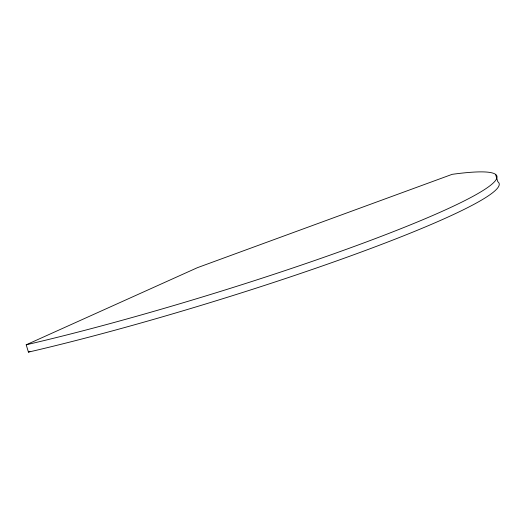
<?xml version="1.0" encoding="UTF-8"?>
<svg xmlns="http://www.w3.org/2000/svg" width="524" height="524" viewBox="0 0 524 524"><rect width="100%" height="100%" fill="white"/><g stroke="black" fill="none" stroke-linecap="round" stroke-linejoin="round"><path stroke-width="0.79" d="M26.2 344.792L197.41 267.679L452.186 174.328A313.162 29.468 -17 0 1 403.447 227.658A313.162 29.468 -17 0 1 26.2 344.792L28.44 352.121A313.162 29.468 -17 0 0 351.25 255.673A313.162 29.468 -17 0 0 497.8 181.704L495.56 174.374M28.44 352.121L29.927 351.453"/></g></svg>
